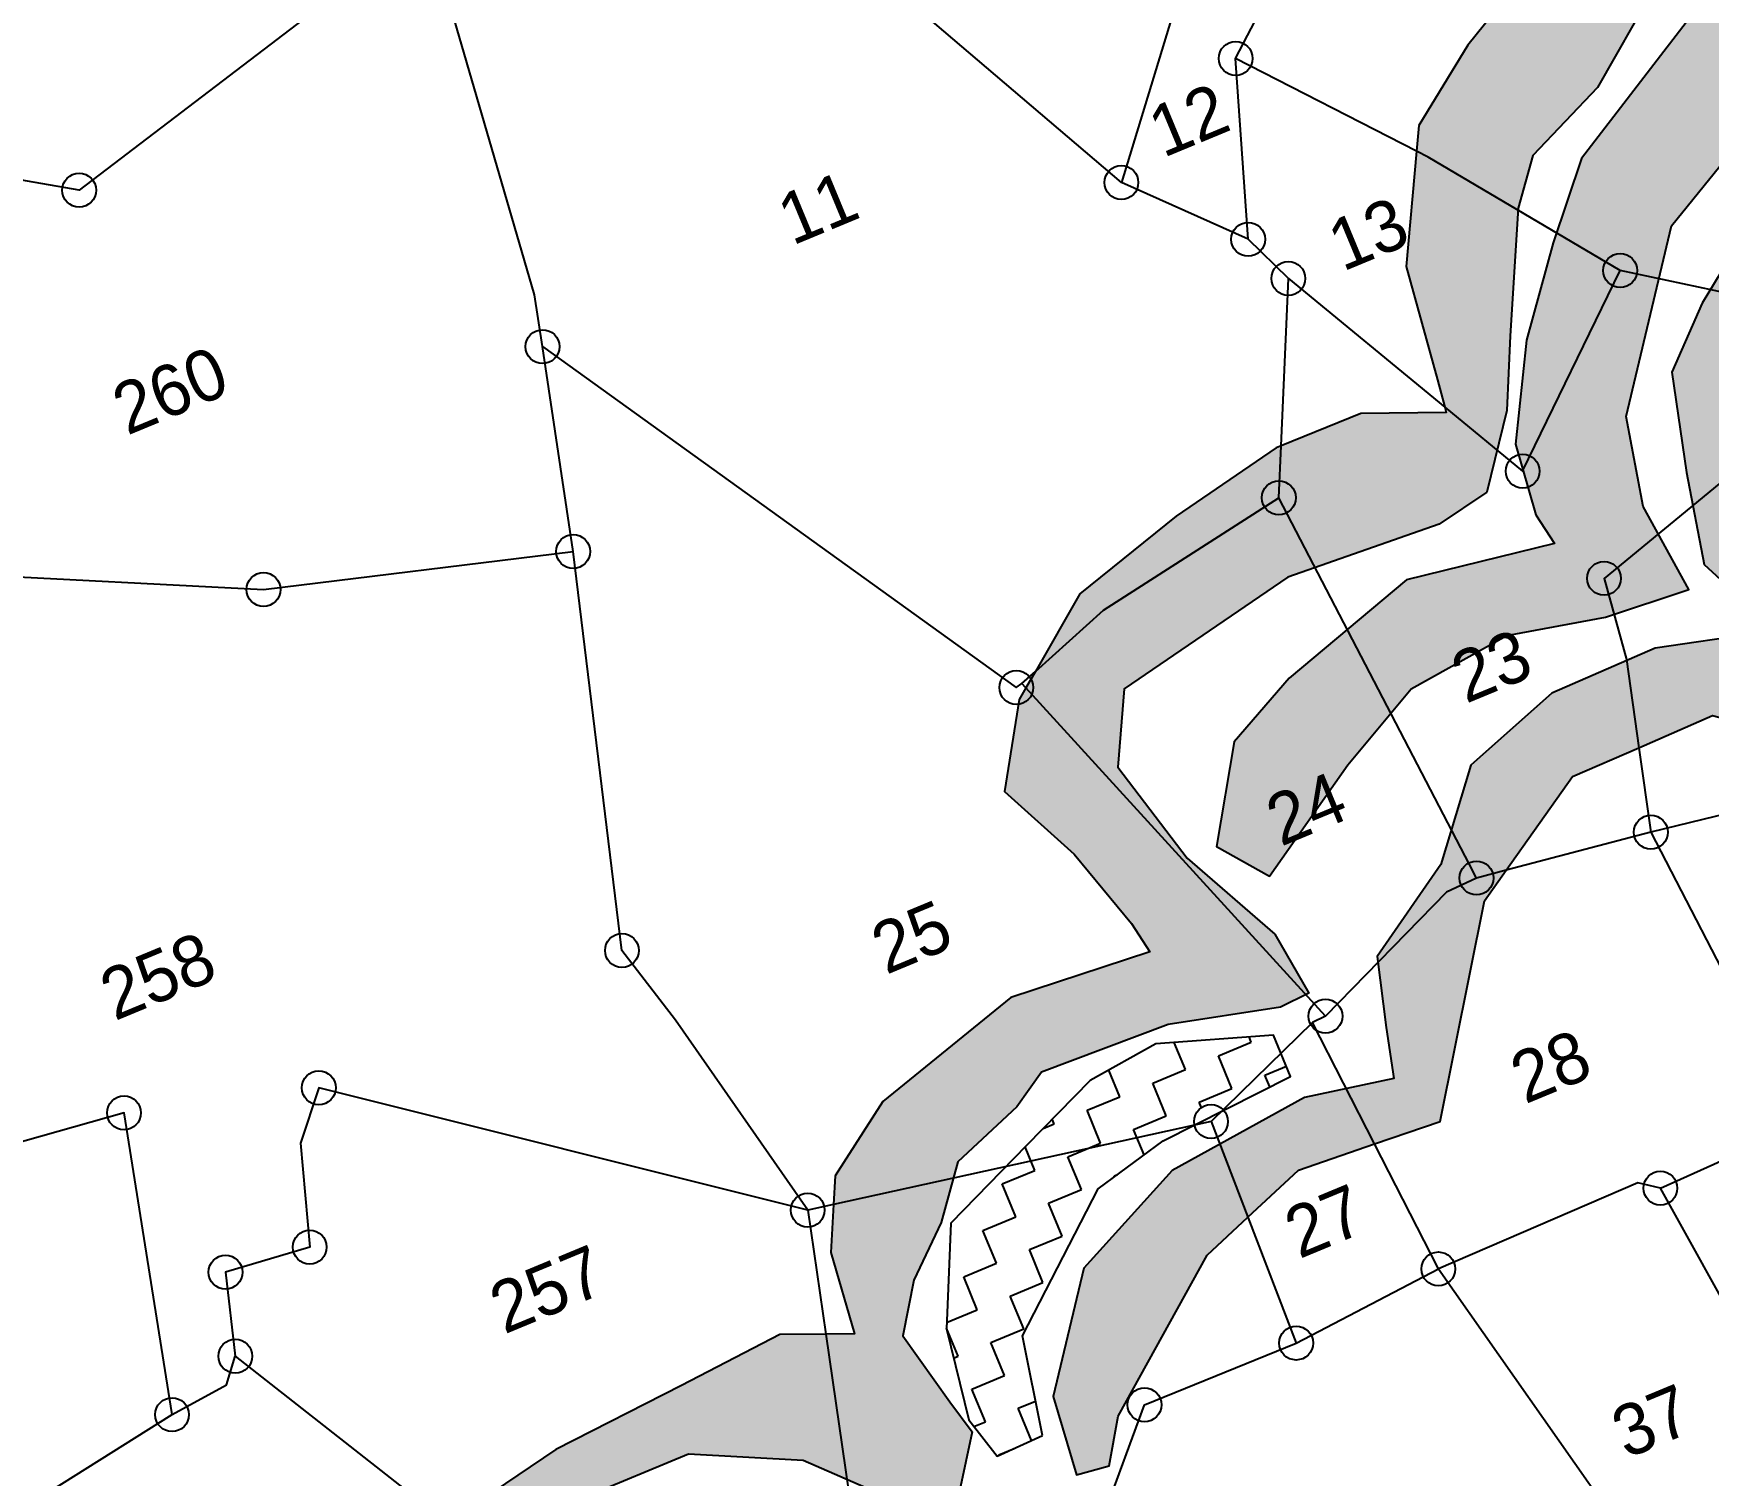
# Model space of a CAD drawing. Header units: metres. Extents: x 305825 to 307513, y 1943141 to 1944871.
# Drawn here: x 306484 to 306760.6, y 1943821.8 to 1944059.9 of the extents above; entities that cross this region are included whole.
import ezdxf

# ---------------------------------------------------------------- set-up
doc = ezdxf.new("R2010")
doc.units = ezdxf.units.M
for name, color, linetype in [('POLY_HATCH', 12, 'Continuous'), ('POLY_PARCEL', 6, 'Continuous'), ('SYM_STONE', 1, 'Continuous'), ('TEXT_PARCEL', 7, 'Continuous')]:
    doc.layers.add(name, color=color, linetype=linetype)
doc.styles.add('TEXT_MAP', font='')
doc.styles.get('TEXT_MAP').set_extended_font_data('Kruti Dev 050')
pattern_1 = [(22.5287, (306362.4003, 1942602.866), (3.172984, 7.67113), [5.87001, -5.87001]), (112.5287, (306367.8224, 1942605.1154), (-7.67113, 3.172984), [5.87001, -5.87001])]

# ---------------------------------------------------------------- blocks, each defined once
blk = doc.blocks.new('STONE')
blk.add_circle((0, 0), 0.851)

msp = doc.modelspace()

# ---------------------------------------------------------------- hatches: boundary and pattern name
at = {"layer": 'POLY_HATCH'}
h = msp.add_hatch(dxfattribs=at)
h.set_pattern_fill('ZIGZAG', color=256, scale=46.960092, angle=22.5287, style=0)
h.set_pattern_definition(pattern_1)
h.paths.add_polyline_path([(306729.13, 1944031.03), (306731.58, 1944039.71), (306742.23, 1944050.97), (306751.24, 1944066.74), (306765.72, 1944079.59), (306781.08, 1944085.96), (306804.81, 1944090.41), (306811.04, 1944096.23), (306811.62, 1944108.71), (306812.91, 1944114.29), (306814.24, 1944126.72), (306821.34, 1944136.51), (306829.47, 1944148.16), (306836.6, 1944156.16), (306851.47, 1944161.97), (306862.54, 1944166.56), (306875.78, 1944174.57), (306885.43, 1944178.22), (306895.11, 1944184.39), (306909.14, 1944184.45), (306928.12, 1944176.13), (306924.84, 1944183.92), (306917.51, 1944190.17), (306906.67, 1944199.41), (306888.39, 1944197.47), (306874.53, 1944191.18), (306868.74, 1944188.55), (306857.54, 1944181.32), (306852.98, 1944183.85), (306844.54, 1944174.4), (306833.71, 1944175.85), (306832.61, 1944175.13), (306820.39, 1944167.13), (306809.44, 1944152.67), (306802.03, 1944148.83), (306796.5, 1944132.36), (306797.16, 1944119.36), (306802.88, 1944111.82), (306798.18, 1944106.38), (306793.95, 1944101.71), (306772.27, 1944099.89), (306750.66, 1944091.99), (306742.62, 1944083.55), (306735.03, 1944075.59), (306720.82, 1944057.96), (306712.74, 1944044.69), (306712.36, 1944040.43), (306710.65, 1944021.4), (306715.83, 1944002.66), (306717.06, 1943998.15), (306717.28, 1943997.31), (306703.17, 1943997.11), (306689.19, 1943991.46), (306672.65, 1943980.17), (306656.76, 1943967.33), (306649.41, 1943954.54), (306646.74, 1943949.91), (306644.34, 1943934.72), (306655.8, 1943924.38), (306665.29, 1943912.91), (306668.31, 1943908.22), (306645.34, 1943900.67), (306624.21, 1943883.52), (306616.33, 1943871.25), (306616.07, 1943866.53), (306615.62, 1943858.61), (306619.53, 1943845.13), (306614.79, 1943845.1), (306607.2, 1943845.05), (306591, 1943836.65), (306570.21, 1943826.04), (306557.68, 1943817.57), (306552.18, 1943813.86), (306546.25, 1943809.85), (306509.98, 1943789.47), (306493.73, 1943764.27), (306491.71, 1943734.91), (306491.63, 1943723.47), (306491.49, 1943704.17), (306495.83, 1943677.14), (306499.26, 1943674.75), (306507.39, 1943679.2), (306507.89, 1943688.68), (306503.24, 1943717.39), (306507.79, 1943746.28), (306516.17, 1943772.73), (306532.26, 1943785.45), (306552.51, 1943806.02), (306574.91, 1943818.13), (306592.11, 1943825.27), (306611.07, 1943824.26), (306635.69, 1943813.52), (306638.95, 1943828.98), (306635.29, 1943833.91), (306627.55, 1943844.8), (306629.37, 1943854.02), (306633.88, 1943863.56), (306636.59, 1943873.55), (306646.35, 1943882.62), (306650.43, 1943888.34), (306671.36, 1943896.22), (306689.92, 1943899.08), (306694.6, 1943901.42), (306688.94, 1943911.17), (306674.47, 1943923.71), (306663.01, 1943938.7), (306664.09, 1943951.65), (306691.1, 1943970.11), (306716.1, 1943978.87), (306723.98, 1943984.15), (306727.27, 1943997.61), (306727.81, 1944009.92)])
h.paths.add_polyline_path([(306766.88, 1944043.48), (306787, 1944063.4), (306800.97, 1944068.44), (306813.94, 1944065.98), (306832.34, 1944059.43), (306844.72, 1944068.3), (306835.09, 1944080.73), (306832.59, 1944095.75), (306838.46, 1944117.6), (306852.39, 1944128.65), (306860.2, 1944134.13), (306870.86, 1944142.66), (306884.8, 1944149.56), (306898.95, 1944155.06), (306909.25, 1944156.34), (306922.38, 1944151.71), (306943.34, 1944142.13), (306943.23, 1944142.89), (306941.79, 1944145.74), (306936.47, 1944156.25), (306933.58, 1944163.12), (306913.12, 1944171.44), (306891.65, 1944171.87), (306874.57, 1944159.93), (306854.46, 1944144.5), (306841.98, 1944138.57), (306826.83, 1944125.57), (306820.93, 1944116.4), (306814.42, 1944098.77), (306813.02, 1944090.94), (306820.8, 1944074), (306827.36, 1944066.27), (306811.68, 1944080.67), (306798.31, 1944084.09), (306771.95, 1944076.51), (306758.53, 1944063.85), (306739.62, 1944039.21), (306734.93, 1944025.31), (306730.54, 1944009.24), (306728.71, 1943992.05), (306732.06, 1943980.37), (306735.13, 1943975.67), (306710.73, 1943969.66), (306691.33, 1943953.4), (306682.24, 1943942.91), (306679.32, 1943925.64), (306688.1, 1943920.7), (306701, 1943939.12), (306711.47, 1943951.67), (306727.25, 1943960.46), (306743.54, 1943963.48), (306757.32, 1943968.08), (306749.78, 1943981.75), (306746.97, 1943996.64), (306754.45, 1944028.12)])
h.paths.add_polyline_path([(306759.51, 1944015.35), (306754.53, 1944003.95), (306756.92, 1943987.39), (306759.87, 1943972.19), (306771.92, 1943961.13), (306768.34, 1943960.77), (306751.78, 1943958.38), (306734.7, 1943950.92), (306721.34, 1943939.03), (306716.38, 1943922.63), (306705.88, 1943907.44), (306707.37, 1943895.74), (306708.63, 1943887.3), (306693.87, 1943884.17), (306671.99, 1943872.1), (306657.39, 1943855.97), (306652.34, 1943834.83), (306656.22, 1943821.88), (306661.58, 1943823.36), (306663.11, 1943831.55), (306677.78, 1943858.16), (306684.49, 1943864.4), (306692.87, 1943872.19), (306705.43, 1943876.5), (306716.25, 1943880.21), (306723.57, 1943916.65), (306727.16, 1943921.71), (306738.11, 1943937.17), (306749.08, 1943941.94), (306761.26, 1943947.23), (306782.29, 1943941.77), (306790.49, 1943945.93), (306780.39, 1943968.44), (306772.65, 1943986.73), (306773.26, 1943994.47), (306774.48, 1944009.91), (306778.36, 1944015.47), (306785.11, 1944025.14), (306802.62, 1944037.75), (306817.89, 1944044.7), (306821.49, 1944046.34), (306842.95, 1944045.02), (306864.47, 1944039.15), (306875.82, 1944050.42), (306867.11, 1944067.1), (306863.19, 1944074.61), (306860.74, 1944092.66), (306866.95, 1944113.38), (306868.41, 1944114.53), (306869.87, 1944115.68), (306882.27, 1944125.38), (306903.65, 1944130.13), (306925.31, 1944129.81), (306940.44, 1944123.13), (306947.13, 1944115.84), (306944.35, 1944135.11), (306929.76, 1944140.21), (306902.73, 1944145.05), (306876.91, 1944140.69), (306864.05, 1944133.86), (306851, 1944122.1), (306846.34, 1944110.83), (306842.5, 1944095.8), (306846.69, 1944082.98), (306853.26, 1944075.25), (306860.25, 1944064.7), (306862.09, 1944055.76), (306859.8, 1944054.07), (306851.4, 1944059.92), (306832.93, 1944056.73), (306818.89, 1944057.26), (306804.14, 1944054.12), (306782.91, 1944044.47), (306768.61, 1944030.33)], flags=17)
h = msp.add_hatch(dxfattribs=at)
h.set_pattern_fill('ZIGZAG', color=256, scale=46.960092, angle=22.5287, style=0)
h.set_pattern_definition(pattern_1)
h.paths.add_polyline_path([(306729.13, 1944031.03), (306731.58, 1944039.71), (306742.23, 1944050.97), (306751.24, 1944066.74), (306765.72, 1944079.59), (306781.08, 1944085.96), (306804.81, 1944090.41), (306811.04, 1944096.23), (306811.62, 1944108.71), (306812.91, 1944114.29), (306814.24, 1944126.72), (306821.34, 1944136.51), (306829.47, 1944148.16), (306836.6, 1944156.16), (306851.47, 1944161.97), (306862.54, 1944166.56), (306875.78, 1944174.57), (306885.43, 1944178.22), (306895.11, 1944184.39), (306909.14, 1944184.45), (306928.12, 1944176.13), (306924.84, 1944183.92), (306917.51, 1944190.17), (306906.67, 1944199.41), (306888.39, 1944197.47), (306874.53, 1944191.18), (306868.74, 1944188.55), (306857.54, 1944181.32), (306852.98, 1944183.85), (306844.54, 1944174.4), (306833.71, 1944175.85), (306832.61, 1944175.13), (306820.39, 1944167.13), (306809.44, 1944152.67), (306802.03, 1944148.83), (306796.5, 1944132.36), (306797.16, 1944119.36), (306802.88, 1944111.82), (306798.18, 1944106.38), (306793.95, 1944101.71), (306772.27, 1944099.89), (306750.66, 1944091.99), (306742.62, 1944083.55), (306735.03, 1944075.59), (306720.82, 1944057.96), (306712.74, 1944044.69), (306712.36, 1944040.43), (306710.65, 1944021.4), (306715.83, 1944002.66), (306717.06, 1943998.15), (306717.28, 1943997.31), (306703.17, 1943997.11), (306689.19, 1943991.46), (306672.65, 1943980.17), (306656.76, 1943967.33), (306649.41, 1943954.54), (306646.74, 1943949.91), (306644.34, 1943934.72), (306655.8, 1943924.38), (306665.29, 1943912.91), (306668.31, 1943908.22), (306645.34, 1943900.67), (306624.21, 1943883.52), (306616.33, 1943871.25), (306616.07, 1943866.53), (306615.62, 1943858.61), (306619.53, 1943845.13), (306614.79, 1943845.1), (306607.2, 1943845.05), (306591, 1943836.65), (306570.21, 1943826.04), (306557.68, 1943817.57), (306552.18, 1943813.86), (306546.25, 1943809.85), (306509.98, 1943789.47), (306493.73, 1943764.27), (306491.71, 1943734.91), (306491.63, 1943723.47), (306491.49, 1943704.17), (306495.83, 1943677.14), (306499.26, 1943674.75), (306507.39, 1943679.2), (306507.89, 1943688.68), (306503.24, 1943717.39), (306507.79, 1943746.28), (306516.17, 1943772.73), (306532.26, 1943785.45), (306552.51, 1943806.02), (306574.91, 1943818.13), (306592.11, 1943825.27), (306611.07, 1943824.26), (306635.69, 1943813.52), (306638.95, 1943828.98), (306635.29, 1943833.91), (306627.55, 1943844.8), (306629.37, 1943854.02), (306633.88, 1943863.56), (306636.59, 1943873.55), (306646.35, 1943882.62), (306650.43, 1943888.34), (306671.36, 1943896.22), (306689.92, 1943899.08), (306694.6, 1943901.42), (306688.94, 1943911.17), (306674.47, 1943923.71), (306663.01, 1943938.7), (306664.09, 1943951.65), (306691.1, 1943970.11), (306716.1, 1943978.87), (306723.98, 1943984.15), (306727.27, 1943997.61), (306727.81, 1944009.92)])
h.paths.add_polyline_path([(306766.88, 1944043.48), (306787, 1944063.4), (306800.97, 1944068.44), (306813.94, 1944065.98), (306832.34, 1944059.43), (306844.72, 1944068.3), (306835.09, 1944080.73), (306832.59, 1944095.75), (306838.46, 1944117.6), (306852.39, 1944128.65), (306860.2, 1944134.13), (306870.86, 1944142.66), (306884.8, 1944149.56), (306898.95, 1944155.06), (306909.25, 1944156.34), (306922.38, 1944151.71), (306943.34, 1944142.13), (306943.23, 1944142.89), (306941.79, 1944145.74), (306936.47, 1944156.25), (306933.58, 1944163.12), (306913.12, 1944171.44), (306891.65, 1944171.87), (306874.57, 1944159.93), (306854.46, 1944144.5), (306841.98, 1944138.57), (306826.83, 1944125.57), (306820.93, 1944116.4), (306814.42, 1944098.77), (306813.02, 1944090.94), (306820.8, 1944074), (306827.36, 1944066.27), (306811.68, 1944080.67), (306798.31, 1944084.09), (306771.95, 1944076.51), (306758.53, 1944063.85), (306739.62, 1944039.21), (306734.93, 1944025.31), (306730.54, 1944009.24), (306728.71, 1943992.05), (306732.06, 1943980.37), (306735.13, 1943975.67), (306710.73, 1943969.66), (306691.33, 1943953.4), (306682.24, 1943942.91), (306679.32, 1943925.64), (306688.1, 1943920.7), (306701, 1943939.12), (306711.47, 1943951.67), (306727.25, 1943960.46), (306743.54, 1943963.48), (306757.32, 1943968.08), (306749.78, 1943981.75), (306746.97, 1943996.64), (306754.45, 1944028.12)])
h.paths.add_polyline_path([(306759.51, 1944015.35), (306754.53, 1944003.95), (306756.92, 1943987.39), (306759.87, 1943972.19), (306771.92, 1943961.13), (306768.34, 1943960.77), (306751.78, 1943958.38), (306734.7, 1943950.92), (306721.34, 1943939.03), (306716.38, 1943922.63), (306705.88, 1943907.44), (306707.37, 1943895.74), (306708.63, 1943887.3), (306693.87, 1943884.17), (306671.99, 1943872.1), (306657.39, 1943855.97), (306652.34, 1943834.83), (306656.22, 1943821.88), (306661.58, 1943823.36), (306663.11, 1943831.55), (306677.78, 1943858.16), (306684.49, 1943864.4), (306692.87, 1943872.19), (306705.43, 1943876.5), (306716.25, 1943880.21), (306723.57, 1943916.65), (306727.16, 1943921.71), (306738.11, 1943937.17), (306749.08, 1943941.94), (306761.26, 1943947.23), (306782.29, 1943941.77), (306790.49, 1943945.93), (306780.39, 1943968.44), (306772.65, 1943986.73), (306773.26, 1943994.47), (306774.48, 1944009.91), (306778.36, 1944015.47), (306785.11, 1944025.14), (306802.62, 1944037.75), (306817.89, 1944044.7), (306821.49, 1944046.34), (306842.95, 1944045.02), (306864.47, 1944039.15), (306875.82, 1944050.42), (306867.11, 1944067.1), (306863.19, 1944074.61), (306860.74, 1944092.66), (306866.95, 1944113.38), (306868.41, 1944114.53), (306869.87, 1944115.68), (306882.27, 1944125.38), (306903.65, 1944130.13), (306925.31, 1944129.81), (306940.44, 1944123.13), (306947.13, 1944115.84), (306944.35, 1944135.11), (306929.76, 1944140.21), (306902.73, 1944145.05), (306876.91, 1944140.69), (306864.05, 1944133.86), (306851, 1944122.1), (306846.34, 1944110.83), (306842.5, 1944095.8), (306846.69, 1944082.98), (306853.26, 1944075.25), (306860.25, 1944064.7), (306862.09, 1944055.76), (306859.8, 1944054.07), (306851.4, 1944059.92), (306832.93, 1944056.73), (306818.89, 1944057.26), (306804.14, 1944054.12), (306782.91, 1944044.47), (306768.61, 1944030.33)], flags=17)
h = msp.add_hatch(dxfattribs=at)
h.set_pattern_fill('ZIGZAG', color=256, scale=46.960092, angle=22.5287, style=0)
h.set_pattern_definition(pattern_1)
h.paths.add_polyline_path([(306647.93, 1943876.25), (306635.43, 1943863.43), (306634.72, 1943845.96), (306638.4, 1943830.95), (306643.12, 1943824.96), (306650.61, 1943828.38), (306647.29, 1943844.82), (306659.81, 1943869.09), (306670.52, 1943877.03), (306675.67, 1943879.64, -0.050238), (306675.62, 1943880.2, -0.686468), (306680.49, 1943882.07), (306691.57, 1943887.67), (306688.75, 1943894.46), (306669.28, 1943893.06), (306658.44, 1943886.97)])
h = msp.add_hatch(dxfattribs=at)
h.set_pattern_fill('ZIGZAG', color=256, scale=46.960092, angle=22.5287, style=0)
h.set_pattern_definition(pattern_1)
h.paths.add_polyline_path([(306647.93, 1943876.25), (306635.43, 1943863.43), (306634.72, 1943845.96), (306638.4, 1943830.95), (306643.12, 1943824.96), (306650.61, 1943828.38), (306647.29, 1943844.82), (306659.81, 1943869.09), (306670.52, 1943877.03), (306675.67, 1943879.64, -0.050238), (306675.62, 1943880.2, -0.686468), (306680.49, 1943882.07), (306691.57, 1943887.67), (306688.75, 1943894.46), (306669.28, 1943893.06), (306658.44, 1943886.97)])

# ---------------------------------------------------------------- linework, layer by layer
for points in [[(306742.62, 1944083.55), (306735.03, 1944075.59), (306720.82, 1944057.96), (306712.74, 1944044.69), (306712.36, 1944040.43)], [(306742.62, 1944083.55), (306735.03, 1944075.59), (306720.82, 1944057.96), (306712.74, 1944044.69), (306712.36, 1944040.43)], [(306751.24, 1944066.74), (306742.23, 1944050.97), (306731.58, 1944039.71), (306729.13, 1944031.03), (306727.81, 1944009.92), (306727.27, 1943997.61), (306723.98, 1943984.15), (306716.1, 1943978.87), (306691.1, 1943970.11), (306664.09, 1943951.65), (306663.01, 1943938.7), (306674.47, 1943923.71), (306688.94, 1943911.17), (306694.6, 1943901.42), (306689.92, 1943899.08), (306671.36, 1943896.22), (306650.43, 1943888.34), (306646.35, 1943882.62), (306636.59, 1943873.55), (306633.88, 1943863.56), (306629.37, 1943854.02), (306627.55, 1943844.8), (306635.29, 1943833.91), (306638.95, 1943828.98), (306635.69, 1943813.52), (306611.07, 1943824.26), (306592.11, 1943825.27), (306574.91, 1943818.13)], [(306751.24, 1944066.74), (306742.23, 1944050.97), (306731.58, 1944039.71), (306729.13, 1944031.03), (306727.81, 1944009.92), (306727.27, 1943997.61), (306723.98, 1943984.15), (306716.1, 1943978.87), (306691.1, 1943970.11), (306664.09, 1943951.65), (306663.01, 1943938.7), (306674.47, 1943923.71), (306688.94, 1943911.17), (306694.6, 1943901.42), (306689.92, 1943899.08), (306671.36, 1943896.22), (306650.43, 1943888.34), (306646.35, 1943882.62), (306636.59, 1943873.55), (306633.88, 1943863.56), (306629.37, 1943854.02), (306627.55, 1943844.8), (306635.29, 1943833.91), (306638.95, 1943828.98), (306635.69, 1943813.52), (306611.07, 1943824.26), (306592.11, 1943825.27), (306574.91, 1943818.13)], [(306758.53, 1944063.85), (306739.62, 1944039.21), (306734.93, 1944025.31), (306730.54, 1944009.24), (306728.71, 1943992.05), (306732.06, 1943980.37), (306735.13, 1943975.67), (306710.73, 1943969.66), (306691.33, 1943953.4), (306682.24, 1943942.91), (306679.32, 1943925.64), (306688.1, 1943920.7), (306701, 1943939.12), (306711.47, 1943951.67), (306727.25, 1943960.46), (306743.54, 1943963.48), (306757.32, 1943968.08), (306749.78, 1943981.75), (306746.97, 1943996.64), (306754.45, 1944028.12), (306766.88, 1944043.48), (306787, 1944063.4)], [(306758.53, 1944063.85), (306739.62, 1944039.21), (306734.93, 1944025.31), (306730.54, 1944009.24), (306728.71, 1943992.05), (306732.06, 1943980.37), (306735.13, 1943975.67), (306710.73, 1943969.66), (306691.33, 1943953.4), (306682.24, 1943942.91), (306679.32, 1943925.64), (306688.1, 1943920.7), (306701, 1943939.12), (306711.47, 1943951.67), (306727.25, 1943960.46), (306743.54, 1943963.48), (306757.32, 1943968.08), (306749.78, 1943981.75), (306746.97, 1943996.64), (306754.45, 1944028.12), (306766.88, 1944043.48), (306787, 1944063.4)], [(306712.36, 1944040.43), (306710.65, 1944021.4), (306715.83, 1944002.66), (306717.06, 1943998.15)], [(306712.36, 1944040.43), (306710.65, 1944021.4), (306715.83, 1944002.66), (306717.06, 1943998.15)], [(306768.61, 1944030.33), (306759.51, 1944015.35), (306754.53, 1944003.95), (306756.92, 1943987.39), (306759.87, 1943972.19), (306771.92, 1943961.13)], [(306768.61, 1944030.33), (306759.51, 1944015.35), (306754.53, 1944003.95), (306756.92, 1943987.39), (306759.87, 1943972.19), (306771.92, 1943961.13)], [(306717.06, 1943998.15), (306717.28, 1943997.31), (306703.17, 1943997.11), (306689.99, 1943991.78)], [(306717.06, 1943998.15), (306717.28, 1943997.31), (306703.17, 1943997.11), (306689.99, 1943991.78)], [(306749.08, 1943941.94), (306761.26, 1943947.23), (306782.29, 1943941.77), (306790.49, 1943945.93), (306780.39, 1943968.44), (306772.65, 1943986.73), (306773.26, 1943994.47)], [(306749.08, 1943941.94), (306761.26, 1943947.23), (306782.29, 1943941.77), (306790.49, 1943945.93), (306780.39, 1943968.44), (306772.65, 1943986.73), (306773.26, 1943994.47)], [(306689.99, 1943991.78), (306689.19, 1943991.46), (306672.65, 1943980.17), (306656.76, 1943967.33), (306649.41, 1943954.54)], [(306689.99, 1943991.78), (306689.19, 1943991.46), (306672.65, 1943980.17), (306656.76, 1943967.33), (306649.41, 1943954.54)], [(306768.34, 1943960.77), (306751.78, 1943958.38), (306734.7, 1943950.92), (306721.34, 1943939.03), (306716.38, 1943922.63), (306705.88, 1943907.44), (306707.37, 1943895.74), (306708.63, 1943887.3), (306693.87, 1943884.17), (306671.99, 1943872.1), (306657.39, 1943855.97), (306652.34, 1943834.83), (306656.22, 1943821.88), (306661.58, 1943823.36), (306663.11, 1943831.55)], [(306768.34, 1943960.77), (306751.78, 1943958.38), (306734.7, 1943950.92), (306721.34, 1943939.03), (306716.38, 1943922.63), (306705.88, 1943907.44), (306707.37, 1943895.74), (306708.63, 1943887.3), (306693.87, 1943884.17), (306671.99, 1943872.1), (306657.39, 1943855.97), (306652.34, 1943834.83), (306656.22, 1943821.88), (306661.58, 1943823.36), (306663.11, 1943831.55)], [(306649.41, 1943954.54), (306647.84, 1943951.82)], [(306649.41, 1943954.54), (306647.84, 1943951.82)], [(306647.84, 1943951.82), (306646.74, 1943949.91), (306644.34, 1943934.72), (306655.8, 1943924.38), (306665.29, 1943912.91), (306668.31, 1943908.22), (306645.34, 1943900.67), (306624.21, 1943883.52), (306616.33, 1943871.25), (306616.07, 1943866.53)], [(306647.84, 1943951.82), (306646.74, 1943949.91), (306644.34, 1943934.72), (306655.8, 1943924.38), (306665.29, 1943912.91), (306668.31, 1943908.22), (306645.34, 1943900.67), (306624.21, 1943883.52), (306616.33, 1943871.25), (306616.07, 1943866.53)], [(306727.16, 1943921.71), (306738.11, 1943937.17), (306749.08, 1943941.94)], [(306727.16, 1943921.71), (306738.11, 1943937.17), (306749.08, 1943941.94)], [(306705.43, 1943876.5), (306716.25, 1943880.21), (306723.57, 1943916.65), (306727.16, 1943921.71)], [(306705.43, 1943876.5), (306716.25, 1943880.21), (306723.57, 1943916.65), (306727.16, 1943921.71)], [(306684.49, 1943864.4), (306692.87, 1943872.19), (306705.43, 1943876.5)], [(306684.49, 1943864.4), (306692.87, 1943872.19), (306705.43, 1943876.5)], [(306616.07, 1943866.53), (306615.62, 1943858.61), (306619.53, 1943845.13), (306614.79, 1943845.1)], [(306616.07, 1943866.53), (306615.62, 1943858.61), (306619.53, 1943845.13), (306614.79, 1943845.1)], [(306663.11, 1943831.55), (306677.78, 1943858.16), (306684.49, 1943864.4)], [(306663.11, 1943831.55), (306677.78, 1943858.16), (306684.49, 1943864.4)], [(306614.79, 1943845.1), (306607.2, 1943845.05), (306591, 1943836.65), (306570.21, 1943826.04), (306557.68, 1943817.57)], [(306614.79, 1943845.1), (306607.2, 1943845.05), (306591, 1943836.65), (306570.21, 1943826.04), (306557.68, 1943817.57)]]:
    msp.add_lwpolyline(points, dxfattribs=at)
msp.add_lwpolyline([(306650.61, 1943828.38), (306647.29, 1943844.82), (306659.81, 1943869.09), (306670.52, 1943877.03), (306691.57, 1943887.67), (306688.75, 1943894.46), (306669.28, 1943893.06), (306658.44, 1943886.97), (306647.93, 1943876.25), (306635.43, 1943863.43), (306634.72, 1943845.96), (306638.4, 1943830.95), (306643.12, 1943824.96)], close=True, dxfattribs=at)
msp.add_lwpolyline([(306650.61, 1943828.38), (306647.29, 1943844.82), (306659.81, 1943869.09), (306670.52, 1943877.03), (306691.57, 1943887.67), (306688.75, 1943894.46), (306669.28, 1943893.06), (306658.44, 1943886.97), (306647.93, 1943876.25), (306635.43, 1943863.43), (306634.72, 1943845.96), (306638.4, 1943830.95), (306643.12, 1943824.96)], close=True, dxfattribs=at)
at = {"layer": 'POLY_PARCEL'}
for points in [[(306663.62, 1944035.25), (306613.5, 1944078.02), (306599.28, 1944110.95)], [(306663.62, 1944035.25), (306613.5, 1944078.02), (306599.28, 1944110.95)], [(306694.86, 1944079.53), (306677.74, 1944081.57), (306663.62, 1944035.25)], [(306694.86, 1944079.53), (306677.74, 1944081.57), (306663.62, 1944035.25)], [(306548.91, 1944077.79), (306491.51, 1944033.99), (306467.13, 1944038.25), (306434.05, 1943987.38)], [(306548.91, 1944077.79), (306491.51, 1944033.99), (306467.13, 1944038.25), (306434.05, 1943987.38)], [(306568.03, 1944008.16), (306566.72, 1944016.7), (306548.91, 1944077.79)], [(306568.03, 1944008.16), (306566.72, 1944016.7), (306548.91, 1944077.79)], [(306682.49, 1944055.75), (306694.86, 1944079.53)], [(306682.49, 1944055.75), (306694.86, 1944079.53)], [(306684.56, 1944025.88), (306682.49, 1944055.75)], [(306712.36, 1944040.43), (306682.49, 1944055.75)], [(306684.56, 1944025.88), (306682.49, 1944055.75)], [(306712.36, 1944040.43), (306682.49, 1944055.75)], [(306746, 1944020.72), (306714.27, 1944039.44), (306712.36, 1944040.43)], [(306746, 1944020.72), (306714.27, 1944039.44), (306712.36, 1944040.43)], [(306684.56, 1944025.88), (306663.62, 1944035.25)], [(306684.56, 1944025.88), (306663.62, 1944035.25)], [(306691.19, 1944019.42), (306684.56, 1944025.88)], [(306691.19, 1944019.42), (306684.56, 1944025.88)], [(306689.99, 1943991.78), (306691.19, 1944019.42)], [(306689.99, 1943991.78), (306691.19, 1944019.42)], [(306691.19, 1944019.42), (306717.06, 1943998.15)], [(306691.19, 1944019.42), (306717.06, 1943998.15)], [(306717.06, 1943998.15), (306729.88, 1943987.6), (306746, 1944020.72)], [(306717.06, 1943998.15), (306729.88, 1943987.6), (306746, 1944020.72)], [(306778.36, 1944015.47), (306764.08, 1944016.9), (306746, 1944020.72)], [(306778.36, 1944015.47), (306764.08, 1944016.9), (306746, 1944020.72)], [(306568.03, 1944008.16), (306646.27, 1943951.87), (306647.19, 1943952.53)], [(306573.08, 1943974.33), (306568.03, 1944008.16)], [(306568.03, 1944008.16), (306646.27, 1943951.87), (306647.19, 1943952.53)], [(306573.08, 1943974.33), (306568.03, 1944008.16)], [(306773.26, 1943994.47), (306743.32, 1943969.9), (306747.02, 1943956.49), (306749.08, 1943941.94)], [(306773.26, 1943994.47), (306743.32, 1943969.9), (306747.02, 1943956.49), (306749.08, 1943941.94)], [(306689.61, 1943983.21), (306689.99, 1943991.78)], [(306689.61, 1943983.21), (306689.99, 1943991.78)], [(306649.41, 1943954.54), (306660.64, 1943964.67), (306689.61, 1943983.21)], [(306649.41, 1943954.54), (306660.64, 1943964.67), (306689.61, 1943983.21)], [(306721.08, 1943922.66), (306689.61, 1943983.21)], [(306721.08, 1943922.66), (306689.61, 1943983.21)], [(306472.84, 1943970.58), (306521.95, 1943968.05), (306573.08, 1943974.33)], [(306472.84, 1943970.58), (306521.95, 1943968.05), (306573.08, 1943974.33)], [(306611.82, 1943865.59), (306589.99, 1943896.95), (306581.14, 1943908.45), (306573.08, 1943974.33)], [(306611.82, 1943865.59), (306589.99, 1943896.95), (306581.14, 1943908.45), (306573.08, 1943974.33)], [(306506.84, 1943831.81), (306498.91, 1943881.64), (306441.07, 1943865.28), (306421.08, 1943967.43)], [(306506.84, 1943831.81), (306498.91, 1943881.64), (306441.07, 1943865.28), (306421.08, 1943967.43)], [(306647.19, 1943952.53), (306649.41, 1943954.54)], [(306647.19, 1943952.53), (306649.41, 1943954.54)], [(306647.84, 1943951.82), (306647.19, 1943952.53)], [(306647.84, 1943951.82), (306647.19, 1943952.53)], [(306697.32, 1943897.61), (306647.84, 1943951.82)], [(306697.32, 1943897.61), (306647.84, 1943951.82)], [(306749.08, 1943941.94), (306751.05, 1943927.98)], [(306749.08, 1943941.94), (306751.05, 1943927.98)], [(306782.46, 1943933.67), (306779.05, 1943934.83), (306751.05, 1943927.98)], [(306782.46, 1943933.67), (306779.05, 1943934.83), (306751.05, 1943927.98)], [(306751.05, 1943927.98), (306727.16, 1943921.71)], [(306751.05, 1943927.98), (306727.16, 1943921.71)], [(306751.05, 1943927.98), (306767.71, 1943895.72), (306770.5, 1943897.91)], [(306751.05, 1943927.98), (306767.71, 1943895.72), (306770.5, 1943897.91)], [(306722.25, 1943920.42), (306721.08, 1943922.66)], [(306722.25, 1943920.42), (306721.08, 1943922.66)], [(306722.25, 1943920.42), (306717.32, 1943918.11), (306697.32, 1943897.61)], [(306722.25, 1943920.42), (306717.32, 1943918.11), (306697.32, 1943897.61)], [(306727.16, 1943921.71), (306722.25, 1943920.42)], [(306727.16, 1943921.71), (306722.25, 1943920.42)], [(306697.32, 1943897.61), (306695.19, 1943896.58)], [(306697.32, 1943897.61), (306695.19, 1943896.58)], [(306695.19, 1943896.58), (306678.42, 1943880.2)], [(306695.19, 1943896.58), (306678.42, 1943880.2)], [(306705.43, 1943876.5), (306695.19, 1943896.58)], [(306705.43, 1943876.5), (306695.19, 1943896.58)], [(306611.82, 1943865.59), (306531.07, 1943885.78), (306528.04, 1943876.62), (306529.58, 1943859.48), (306515.67, 1943855.33), (306517.29, 1943841.46)], [(306611.82, 1943865.59), (306531.07, 1943885.78), (306528.04, 1943876.62), (306529.58, 1943859.48), (306515.67, 1943855.33), (306517.29, 1943841.46)], [(306678.42, 1943880.2), (306616.07, 1943866.53)], [(306678.42, 1943880.2), (306616.07, 1943866.53)], [(306678.42, 1943880.2), (306684.49, 1943864.4)], [(306678.42, 1943880.2), (306684.49, 1943864.4)], [(306715.96, 1943855.87), (306705.43, 1943876.5)], [(306715.96, 1943855.87), (306705.43, 1943876.5)], [(306752.63, 1943869.21), (306770.86, 1943877.41)], [(306752.63, 1943869.21), (306770.86, 1943877.41)], [(306752.63, 1943869.21), (306748.89, 1943870.08), (306715.96, 1943855.87)], [(306752.63, 1943869.21), (306748.89, 1943870.08), (306715.96, 1943855.87)], [(306766.73, 1943843.81), (306752.63, 1943869.21)], [(306766.73, 1943843.81), (306752.63, 1943869.21)], [(306616.07, 1943866.53), (306611.82, 1943865.59)], [(306616.07, 1943866.53), (306611.82, 1943865.59)], [(306611.82, 1943865.59), (306614.79, 1943845.1)], [(306611.82, 1943865.59), (306614.79, 1943845.1)], [(306684.49, 1943864.4), (306692.47, 1943843.63)], [(306684.49, 1943864.4), (306692.47, 1943843.63)], [(306692.47, 1943843.63), (306715.96, 1943855.87)], [(306692.47, 1943843.63), (306715.96, 1943855.87)], [(306715.96, 1943855.87), (306765.83, 1943784.89)], [(306715.96, 1943855.87), (306765.83, 1943784.89)], [(306614.79, 1943845.1), (306619.14, 1943815.12)], [(306614.79, 1943845.1), (306619.14, 1943815.12)], [(306686, 1943753.11), (306717.79, 1943791.79), (306709.63, 1943816.3), (306660.88, 1943815.59), (306667.43, 1943833.44), (306692.47, 1943843.63)], [(306686, 1943753.11), (306717.79, 1943791.79), (306709.63, 1943816.3), (306660.88, 1943815.59), (306667.43, 1943833.44), (306692.47, 1943843.63)], [(306506.84, 1943831.81), (306515.85, 1943836.75), (306517.29, 1943841.46)], [(306506.84, 1943831.81), (306515.85, 1943836.75), (306517.29, 1943841.46)], [(306517.29, 1943841.46), (306547.23, 1943817.99)], [(306517.29, 1943841.46), (306547.23, 1943817.99)], [(306474.59, 1943816.35), (306482.84, 1943816.77), (306506.84, 1943831.81)], [(306474.59, 1943816.35), (306482.84, 1943816.77), (306506.84, 1943831.81)]]:
    msp.add_lwpolyline(points, dxfattribs=at)

# ---------------------------------------------------------------- block references
at = {"layer": 'SYM_STONE', "xscale": 3.287206410636717, "yscale": 3.287206410636717, "zscale": 3.287206410636717, "rotation": 22.52870539313591}
for p in [(306682.49, 1944055.75), (306682.49, 1944055.75), (306663.62, 1944035.25), (306663.62, 1944035.25), (306491.51, 1944033.99), (306491.51, 1944033.99), (306684.56, 1944025.88), (306684.56, 1944025.88), (306691.19, 1944019.42), (306691.19, 1944019.42), (306746, 1944020.72), (306746, 1944020.72), (306568.03, 1944008.16), (306568.03, 1944008.16), (306729.88, 1943987.6), (306729.88, 1943987.6), (306689.61, 1943983.21), (306689.61, 1943983.21), (306573.08, 1943974.33), (306573.08, 1943974.33), (306743.32, 1943969.9), (306743.32, 1943969.9), (306521.95, 1943968.05), (306521.95, 1943968.05), (306646.27, 1943951.87), (306646.27, 1943951.87), (306751.05, 1943927.98), (306751.05, 1943927.98), (306722.25, 1943920.42), (306722.25, 1943920.42), (306581.14, 1943908.45), (306581.14, 1943908.45), (306697.32, 1943897.61), (306697.32, 1943897.61), (306531.07, 1943885.78), (306531.07, 1943885.78), (306498.91, 1943881.64), (306498.91, 1943881.64), (306678.42, 1943880.2), (306678.42, 1943880.2), (306752.63, 1943869.21), (306752.63, 1943869.21), (306611.82, 1943865.59), (306611.82, 1943865.59), (306529.58, 1943859.48), (306529.58, 1943859.48), (306515.67, 1943855.33), (306515.67, 1943855.33), (306715.96, 1943855.87), (306715.96, 1943855.87), (306517.29, 1943841.46), (306517.29, 1943841.46), (306692.47, 1943843.63), (306692.47, 1943843.63), (306667.43, 1943833.44), (306667.43, 1943833.44), (306506.84, 1943831.81), (306506.84, 1943831.81)]:
    msp.add_blockref('STONE', p, dxfattribs=at)

# ---------------------------------------------------------------- texts
at = {"layer": 'TEXT_PARCEL', "style": 'TEXT_MAP'}
for s, p in [('12', (306670.52, 1944039.28)), ('12', (306670.52, 1944039.28)), ('11', (306609.28, 1944024.8)), ('11', (306609.28, 1944024.8)), ('13', (306700.16, 1944020.5)), ('13', (306700.16, 1944020.5)), ('260', (306499.42, 1943993.44)), ('260', (306499.42, 1943993.44)), ('23', (306720.51, 1943949.16)), ('23', (306720.51, 1943949.16)), ('24', (306689.95, 1943925.56)), ('24', (306689.95, 1943925.56)), ('25', (306624.76, 1943904.4)), ('25', (306624.76, 1943904.4)), ('258', (306497.38, 1943896.76)), ('258', (306497.38, 1943896.76)), ('28', (306730.29, 1943883.03)), ('28', (306730.29, 1943883.03)), ('27', (306692.99, 1943857.47)), ('27', (306692.99, 1943857.47)), ('257', (306561.71, 1943845.03)), ('257', (306561.71, 1943845.03)), ('37', (306747.02, 1943824.46)), ('37', (306747.02, 1943824.46))]:
    msp.add_text(s, height=8.453, rotation=22.5287, dxfattribs=at).set_placement(p)

doc.saveas('drawing.dxf')
